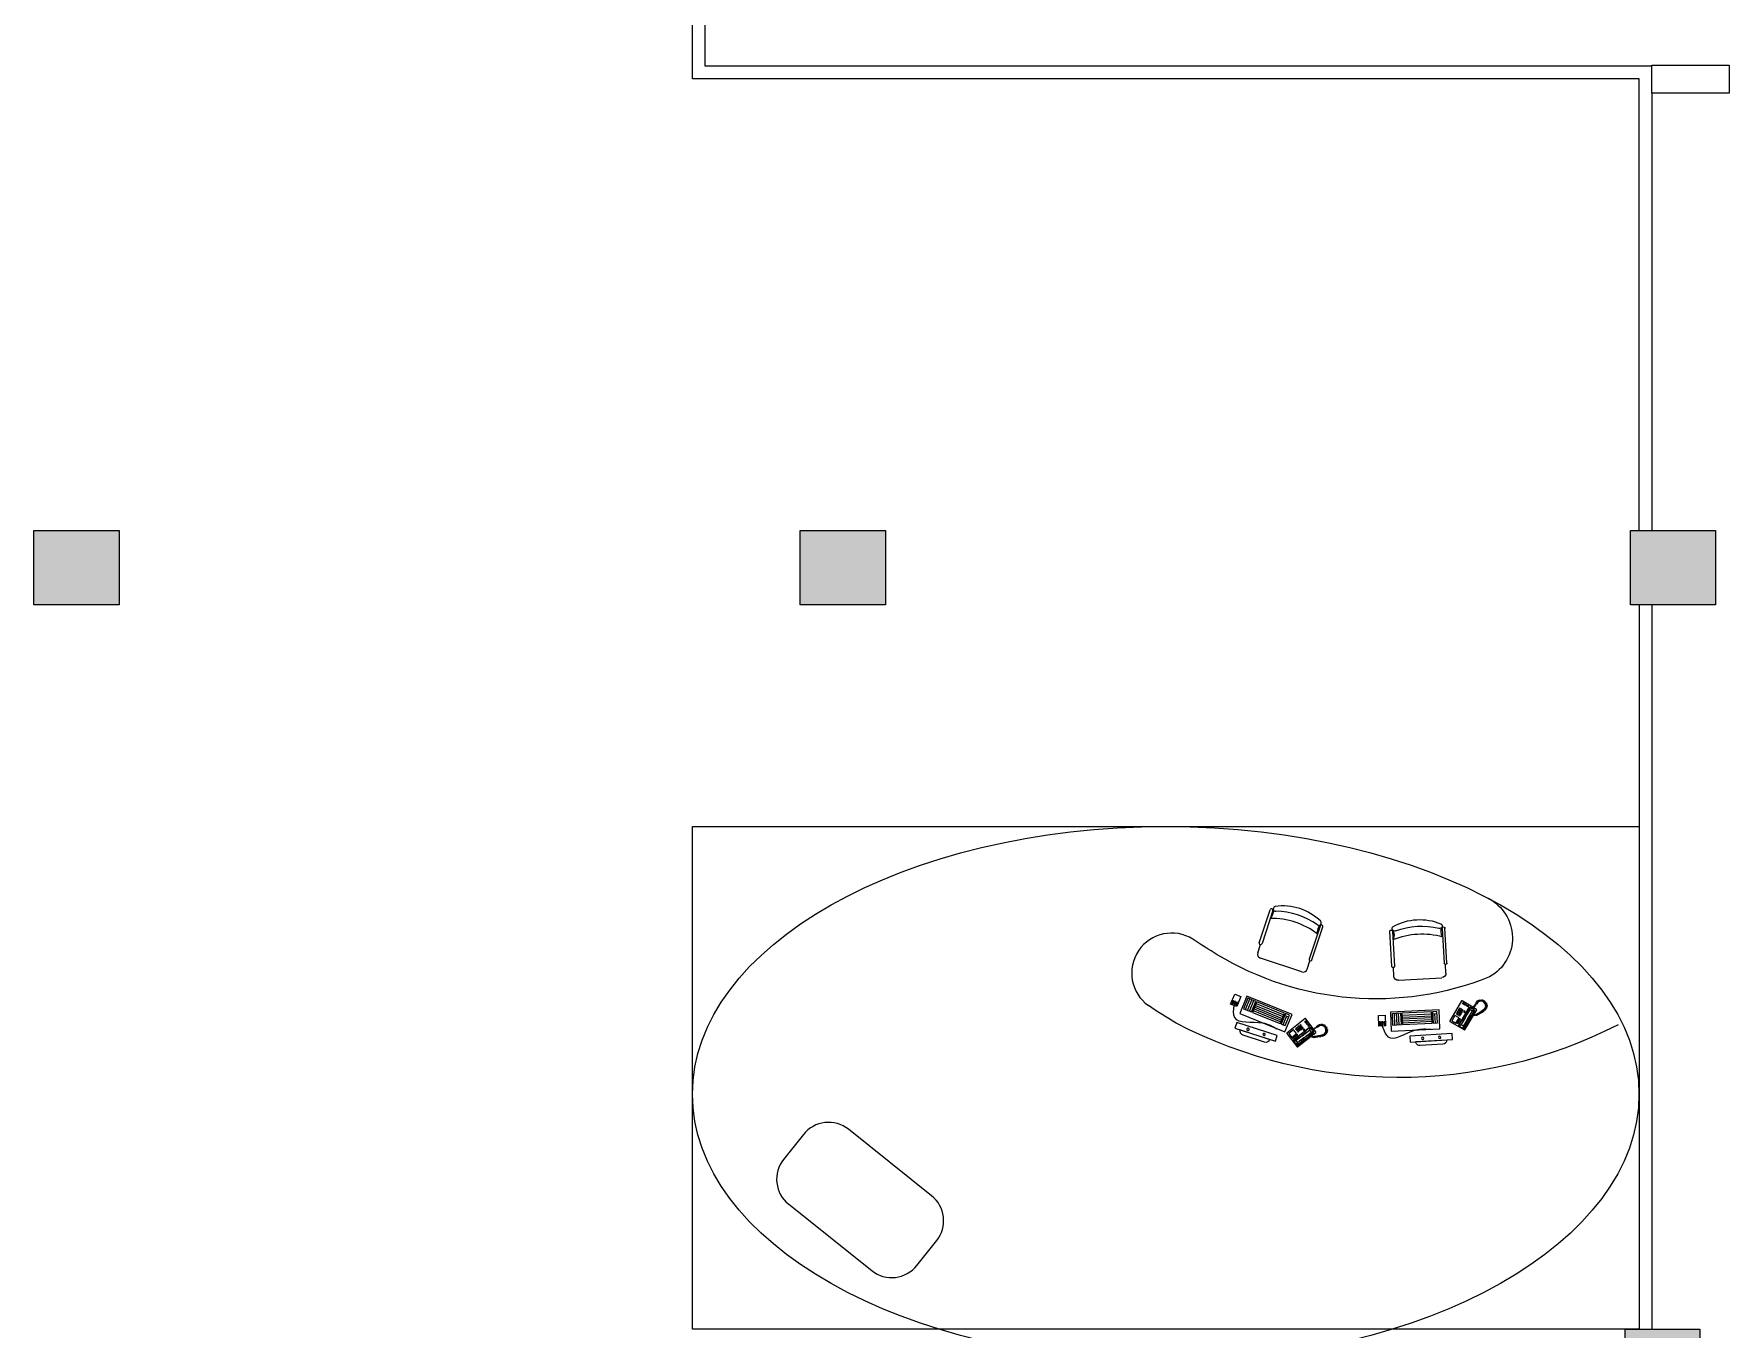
# Model space of a CAD drawing. Extents: x 392800 to 1041602, y -388882 to -94077.
# Drawn here: x 437988 to 453914, y -131061 to -118900 of the extents above; entities that cross this region are included whole.
import ezdxf

# ---------------------------------------------------------------- set-up
doc = ezdxf.new("R2010")
doc.units = 0
doc.header["$LTSCALE"] = 1000
doc.header["$MEASUREMENT"] = 0
for name, color, linetype in [('GUIHUABU包柱', 132, 'Continuous'), ('IBS－墙体', 6, 'Continuous'), ('IDS－门', 3, 'Continuous'), ('IFF-家具', 51, 'Continuous'), ('IFF-电话电脑', 3, 'Continuous'), ('PUB_HATCH', 8, 'Continuous')]:
    doc.layers.add(name, color=color, linetype=linetype)
doc.styles.get("Standard").update_dxf_attribs({"font": 'gbenor.shx', "bigfont": 'gbcbig.shx'})

# ---------------------------------------------------------------- blocks, each defined once
blk = doc.blocks.new('_FZH')
blk.add_solid([(0.5, 0.5), (0.5, -0.5), (-0.5, 0.5), (-0.5, -0.5)])
blk = doc.blocks.new('dhj')
at = {"linetype": 'ByBlock'}
for p, q in [((238528, 63473), (238525, 63470)), ((238525, 63470), (238525, 63251)), ((238687, 63473), (238528, 63473)), ((238545, 63469), (238538, 63461)), ((238538, 63461), (238538, 63270)), ((238542, 63464), (238541, 63457)), ((238541, 63457), (238541, 63415)), ((238541, 63457), (238555, 63443)), ((238541, 63415), (238544, 63407)), ((238549, 63467), (238542, 63464)), ((238544, 63407), (238549, 63399)), ((238593, 63469), (238545, 63469)), ((238587, 63467), (238549, 63467)), ((238557, 63446), (238549, 63467)), ((238549, 63399), (238550, 63388)), ((238550, 63388), (238550, 63372)), ((238555, 63443), (238557, 63446)), ((238555, 63372), (238555, 63443)), ((238557, 63446), (238579, 63446)), ((238579, 63446), (238587, 63467)), ((238580, 63443), (238579, 63446)), ((238595, 63457), (238580, 63443)), ((238580, 63372), (238580, 63443)), ((238587, 63399), (238585, 63388)), ((238585, 63388), (238585, 63372)), ((238587, 63467), (238593, 63464)), ((238591, 63407), (238587, 63399)), ((238595, 63415), (238591, 63407)), ((238599, 63461), (238593, 63469)), ((238593, 63464), (238595, 63457)), ((238595, 63457), (238595, 63415)), ((238599, 63269), (238599, 63461)), ((238628, 63459), (238628, 63400)), ((238674, 63459), (238628, 63459)), ((238628, 63400), (238674, 63400)), ((238674, 63400), (238674, 63459)), ((238690, 63470), (238687, 63473)), ((238690, 63251), (238690, 63470)), ((238459, 63222), (238461, 63232)), ((238461, 63232), (238471, 63231)), ((238465, 63240), (238469, 63246)), ((238471, 63231), (238465, 63240)), ((238476, 63231), (238465, 63201)), ((238469, 63246), (238478, 63243)), ((238473, 63252), (238477, 63258)), ((238478, 63243), (238473, 63252)), ((238486, 63250), (238476, 63231)), ((238477, 63258), (238485, 63256)), ((238479, 63263), (238483, 63270)), ((238485, 63256), (238479, 63263)), ((238483, 63270), (238491, 63266)), ((238485, 63274), (238487, 63279)), ((238491, 63266), (238485, 63274)), ((238487, 63253), (238485, 63252)), ((238485, 63252), (238486, 63250)), ((238487, 63279), (238496, 63276)), ((238494, 63266), (238487, 63253)), ((238491, 63285), (238494, 63290)), ((238496, 63276), (238491, 63285)), ((238494, 63290), (238502, 63287)), ((238504, 63283), (238494, 63266)), ((238497, 63296), (238498, 63299)), ((238502, 63287), (238497, 63296)), ((238498, 63299), (238502, 63300)), ((238502, 63300), (238508, 63301)), ((238510, 63293), (238504, 63283)), ((238509, 63296), (238506, 63296)), ((238506, 63296), (238510, 63293)), ((238508, 63301), (238512, 63307)), ((238511, 63298), (238509, 63296)), ((238515, 63301), (238511, 63298)), ((238512, 63307), (238516, 63309)), ((238519, 63304), (238515, 63301)), ((238516, 63309), (238525, 63310)), ((238525, 63305), (238519, 63304)), ((238525, 63251), (238528, 63248)), ((238528, 63248), (238562, 63248)), ((238538, 63270), (238545, 63261)), ((238541, 63315), (238544, 63323)), ((238541, 63272), (238541, 63315)), ((238541, 63272), (238555, 63286)), ((238542, 63265), (238541, 63272)), ((238549, 63262), (238542, 63265)), ((238544, 63323), (238549, 63330)), ((238545, 63261), (238564, 63261)), ((238549, 63330), (238550, 63342)), ((238557, 63283), (238549, 63262)), ((238564, 63262), (238549, 63262)), ((238550, 63342), (238550, 63372)), ((238555, 63372), (238555, 63286)), ((238555, 63286), (238557, 63283)), ((238557, 63283), (238579, 63283)), ((238557, 63229), (238561, 63244)), ((238557, 63221), (238557, 63229)), ((238561, 63244), (238564, 63254)), ((238565, 63237), (238561, 63222)), ((238564, 63254), (238565, 63267)), ((238565, 63267), (238569, 63267)), ((238569, 63253), (238565, 63237)), ((238568, 63248), (238687, 63248)), ((238569, 63267), (238569, 63253)), ((238587, 63262), (238569, 63262)), ((238569, 63261), (238591, 63261)), ((238580, 63286), (238579, 63283)), ((238579, 63283), (238587, 63262)), ((238580, 63372), (238580, 63286)), ((238595, 63272), (238580, 63286)), ((238585, 63342), (238585, 63372)), ((238587, 63330), (238585, 63342)), ((238591, 63323), (238587, 63330)), ((238587, 63262), (238593, 63265)), ((238595, 63315), (238591, 63323)), ((238591, 63261), (238599, 63269)), ((238593, 63265), (238595, 63272)), ((238595, 63272), (238595, 63315)), ((238687, 63248), (238690, 63251)), ((238452, 63197), (238453, 63205)), ((238462, 63194), (238452, 63197)), ((238453, 63205), (238462, 63205)), ((238453, 63190), (238462, 63194)), ((238455, 63183), (238453, 63190)), ((238455, 63212), (238458, 63219)), ((238462, 63205), (238455, 63212)), ((238465, 63184), (238455, 63183)), ((238457, 63175), (238465, 63184)), ((238459, 63168), (238457, 63175)), ((238458, 63219), (238468, 63219)), ((238468, 63219), (238459, 63222)), ((238469, 63171), (238459, 63168)), ((238464, 63163), (238469, 63171)), ((238468, 63159), (238464, 63163)), ((238465, 63201), (238469, 63177)), ((238477, 63163), (238468, 63159)), ((238469, 63177), (238484, 63163)), ((238474, 63154), (238477, 63163)), ((238479, 63149), (238474, 63154)), ((238486, 63158), (238479, 63149)), ((238484, 63163), (238502, 63155)), ((238485, 63148), (238486, 63158)), ((238490, 63146), (238485, 63148)), ((238497, 63152), (238490, 63146)), ((238497, 63143), (238497, 63152)), ((238504, 63142), (238497, 63143)), ((238502, 63155), (238521, 63156)), ((238507, 63152), (238504, 63142)), ((238509, 63143), (238507, 63152)), ((238515, 63143), (238509, 63143)), ((238519, 63152), (238515, 63143)), ((238523, 63143), (238519, 63152)), ((238521, 63156), (238539, 63165)), ((238530, 63145), (238523, 63143)), ((238536, 63149), (238529, 63156)), ((238529, 63156), (238530, 63145)), ((238542, 63153), (238536, 63149)), ((238539, 63165), (238551, 63181)), ((238548, 63156), (238541, 63162)), ((238541, 63162), (238542, 63153)), ((238553, 63162), (238548, 63156)), ((238558, 63169), (238549, 63171)), ((238549, 63171), (238553, 63162)), ((238551, 63209), (238557, 63213)), ((238552, 63201), (238551, 63209)), ((238551, 63181), (238552, 63201)), ((238564, 63185), (238554, 63184)), ((238554, 63184), (238563, 63177)), ((238565, 63201), (238556, 63199)), ((238556, 63199), (238565, 63193)), ((238557, 63213), (238557, 63221)), ((238563, 63177), (238558, 63169)), ((238561, 63222), (238562, 63214)), ((238562, 63214), (238561, 63212)), ((238561, 63212), (238564, 63208)), ((238564, 63208), (238565, 63201)), ((238565, 63193), (238564, 63185))]:
    blk.add_line(p, q, dxfattribs=at)
at = {"color": 252, "linetype": 'ByBlock'}
for p, q in [((238611, 63456), (238623, 63456)), ((238611, 63451), (238611, 63456)), ((238623, 63451), (238611, 63451)), ((238611, 63446), (238623, 63446)), ((238611, 63442), (238611, 63446)), ((238623, 63442), (238611, 63442)), ((238611, 63437), (238623, 63437)), ((238611, 63432), (238611, 63437)), ((238623, 63432), (238611, 63432)), ((238611, 63427), (238623, 63427)), ((238611, 63423), (238611, 63427)), ((238623, 63423), (238611, 63423)), ((238611, 63418), (238623, 63418)), ((238611, 63413), (238611, 63418)), ((238623, 63413), (238611, 63413)), ((238611, 63408), (238623, 63408)), ((238611, 63403), (238611, 63408)), ((238623, 63403), (238611, 63403)), ((238623, 63456), (238623, 63451)), ((238623, 63446), (238623, 63442)), ((238623, 63437), (238623, 63432)), ((238623, 63427), (238623, 63423)), ((238623, 63418), (238623, 63413)), ((238623, 63408), (238623, 63403)), ((238622, 63329), (238609, 63329)), ((238609, 63329), (238609, 63319)), ((238609, 63319), (238622, 63319)), ((238611, 63269), (238626, 63269)), ((238611, 63259), (238611, 63269)), ((238626, 63259), (238611, 63259)), ((238622, 63319), (238622, 63329)), ((238626, 63269), (238626, 63259)), ((238631, 63381), (238631, 63372)), ((238641, 63381), (238631, 63381)), ((238631, 63372), (238641, 63372)), ((238631, 63364), (238631, 63354)), ((238641, 63364), (238631, 63364)), ((238631, 63354), (238641, 63354)), ((238631, 63346), (238631, 63337)), ((238641, 63346), (238631, 63346)), ((238631, 63337), (238641, 63337)), ((238631, 63329), (238631, 63319)), ((238641, 63329), (238631, 63329)), ((238631, 63319), (238641, 63319)), ((238633, 63259), (238633, 63269)), ((238633, 63269), (238649, 63269)), ((238649, 63259), (238633, 63259)), ((238641, 63372), (238641, 63381)), ((238641, 63354), (238641, 63364)), ((238641, 63337), (238641, 63346)), ((238641, 63319), (238641, 63329)), ((238647, 63381), (238647, 63372)), ((238657, 63381), (238647, 63381)), ((238647, 63372), (238657, 63372)), ((238657, 63364), (238647, 63364)), ((238647, 63364), (238647, 63354)), ((238647, 63354), (238657, 63354)), ((238657, 63346), (238647, 63346)), ((238647, 63346), (238647, 63337)), ((238647, 63337), (238657, 63337)), ((238657, 63329), (238647, 63329)), ((238647, 63329), (238647, 63319)), ((238647, 63319), (238657, 63319)), ((238649, 63269), (238649, 63259)), ((238655, 63259), (238655, 63269)), ((238655, 63269), (238671, 63269)), ((238671, 63259), (238655, 63259)), ((238657, 63372), (238657, 63381)), ((238657, 63354), (238657, 63364)), ((238657, 63337), (238657, 63346)), ((238657, 63319), (238657, 63329)), ((238663, 63381), (238663, 63372)), ((238672, 63381), (238663, 63381)), ((238663, 63372), (238672, 63372)), ((238672, 63364), (238663, 63364)), ((238663, 63364), (238663, 63354)), ((238663, 63354), (238672, 63354)), ((238672, 63346), (238663, 63346)), ((238663, 63346), (238663, 63337)), ((238663, 63337), (238672, 63337)), ((238672, 63329), (238663, 63329)), ((238663, 63329), (238663, 63319)), ((238663, 63319), (238672, 63319)), ((238671, 63269), (238671, 63259)), ((238672, 63372), (238672, 63381)), ((238672, 63354), (238672, 63364)), ((238672, 63337), (238672, 63346)), ((238672, 63319), (238672, 63329))]:
    blk.add_line(p, q, dxfattribs=at)
at = {"color": 252, "width": 0.8, "flags": 9}
for tag in ['YSIZE', 'XSIZE']:
    blk.add_attdef(tag, (238639, 63341), '', height=0.5, rotation=270, dxfattribs=at)
blk = doc.blocks.new('sbjp')
at = {"linetype": 'ByBlock'}
for p, q in [((239852, 61204), (239852, 61267)), ((239852, 61267), (239953, 61267)), ((239953, 61204), (239852, 61204)), ((239953, 61267), (239953, 61204)), ((239801, 61153), (239801, 60696)), ((239979, 61153), (239801, 61153)), ((239979, 60696), (239979, 61153)), ((239801, 60696), (239979, 60696))]:
    blk.add_line(p, q, dxfattribs=at)
at = {"color": 252, "linetype": 'ByBlock'}
for p, q in [((239862, 61260), (239862, 61250)), ((239892, 61260), (239862, 61260)), ((239862, 61250), (239892, 61250)), ((239862, 61240), (239862, 61229)), ((239892, 61240), (239862, 61240)), ((239862, 61229), (239892, 61229)), ((239892, 61219), (239862, 61219)), ((239862, 61219), (239862, 61209)), ((239862, 61209), (239892, 61209)), ((239892, 61250), (239892, 61260)), ((239892, 61229), (239892, 61240)), ((239892, 61209), (239892, 61219)), ((239964, 61138), (239857, 61138)), ((239857, 61138), (239857, 61056)), ((239857, 61117), (239964, 61117)), ((239857, 61097), (239964, 61097)), ((239857, 61077), (239964, 61077)), ((239857, 61056), (239964, 61056)), ((239964, 61046), (239857, 61046)), ((239857, 61046), (239857, 60767)), ((239875, 61046), (239875, 60767)), ((239892, 61046), (239892, 60767)), ((239910, 61046), (239910, 60767)), ((239928, 61046), (239928, 60767)), ((239946, 61046), (239946, 60767)), ((239964, 61056), (239964, 61138)), ((239964, 60767), (239964, 61046)), ((239857, 60767), (239964, 60767)), ((239964, 60757), (239857, 60757)), ((239857, 60757), (239857, 60716)), ((239857, 60736), (239943, 60736)), ((239857, 60716), (239964, 60716)), ((239943, 60716), (239943, 60757)), ((239964, 60716), (239964, 60757))]:
    blk.add_line(p, q, dxfattribs=at)
at = {"linetype": 'ByBlock'}
blk.add_spline([(239852, 61236), (239749, 61187), (239801, 60924), (239801, 60778)], degree=3, dxfattribs=at)
blk = doc.blocks.new('COM-1')
for p, q in [((-146, 55), (146, 55)), ((106, 95), (-106, 95))]:
    blk.add_line(p, q)
blk.add_lwpolyline([(-200, 55), (200, 55), (200, 0), (-200, 0)], close=True)
for centre, start_param, end_param in [((-106, 55), 4.73687, 6.307667), ((106, 55), 3.166074, 4.73687)]:
    blk.add_ellipse(centre, major_axis=(-40, 1), ratio=0.999999, start_param=start_param, end_param=end_param)
at = {"color": 252}
for centre in [(-79, 28), (79, 28)]:
    blk.add_ellipse(centre, major_axis=(-11, -0.3), ratio=0.999999, dxfattribs=at)
blk = doc.blocks.new('A$C68716B1F')
for p, q in [((473, 567), (565, 254)), ((591, 262), (499, 575)), ((92, 116), (0, 429)), ((26, 436), (118, 123)), ((603, 167), (580, 245)), ((133, 29), (110, 107)), ((183, 2), (576, 117))]:
    blk.add_line(p, q)
at = {"extrusion": (0, 0, -1)}
for centre, major_axis, start_param, end_param in [((38, 465), (16.1, 16.1), 1.699662, 4.655351), ((366, 103), (491, 144), 4.257523, 5.167537), ((459, -211), (676, 198), 4.375587, 5.048176), ((438, -142), (676, 199), 4.417863, 5.007202), ((447, 585), (16.1, 16.1), -0.514787, 2.440902), ((564, 560), (68.2, 68.2), 3.151679, 4.148551), ((486, 571), (-9.55, 9.55), 5.212265, 8.354799), ((13, 432), (-11.9, 6.4), -0.782467, 2.360067), ((-46, 381), (68.2, 68.2), -0.007224, 0.989648), ((578, 258), (9.55, 9.55), 0.498934, 3.641469), ((564, 156), (28.6, 28.6), 0.499562, 2.070358), ((105, 119), (9.55, 9.55), 0.499876, 3.642411), ((172, 40), (28.6, 28.6), 2.070358, 3.641154)]:
    blk.add_ellipse(centre, major_axis=major_axis, ratio=1, start_param=start_param, end_param=end_param, dxfattribs=at)

msp = doc.modelspace()

# ---------------------------------------------------------------- linework, layer by layer
at = {"layer": 'GUIHUABU包柱', "color": 0}
msp.add_line((453187.8, -130360.7), (453187.8, -131060.8), dxfattribs=at)
at = {"layer": 'IBS－墙体'}
for p, q in [((444175.7, -119322.5), (444175.7, -106410.4)), ((444295.7, -119202.5), (444295.7, -106410.4)), ((453187.8, -119202.5), (444295.7, -119202.5)), ((453067.8, -119322.5), (444175.7, -119322.5)), ((453067.8, -123560.8), (453067.8, -119322.5)), ((453187.8, -119454.4), (453187.8, -123560.8)), ((453067.8, -124260.8), (453067.8, -131060.8)), ((453187.8, -124260.8), (453187.8, -131060.8))]:
    msp.add_line(p, q, dxfattribs=at)
for points in [[(453187.8, -119192), (453914.2, -119192), (453914.2, -119454.4), (453187.8, -119454.4)], [(437987.8, -123560.8), (438787.8, -123560.8), (438787.8, -124260.8), (437987.8, -124260.8)], [(445187.8, -123560.8), (445987.8, -123560.8), (445987.8, -124260.8), (445187.8, -124260.8)], [(452987.8, -123560.8), (453787.8, -123560.8), (453787.8, -124260.8), (452987.8, -124260.8)], [(452937.8, -131060.8), (453637.8, -131060.8), (453637.8, -131760.8), (452937.8, -131760.8)]]:
    msp.add_lwpolyline(points, close=True, dxfattribs=at)
at = {"layer": 'IDS－门'}
msp.add_lwpolyline([(444175.7, -126341.7), (453067.8, -126341.7), (453067.8, -131060.8), (444175.7, -131060.8)], close=True, dxfattribs=at)
msp.add_ellipse((448621.7, -128855.5), major_axis=(-4446, 0), ratio=0.5653927, dxfattribs=at)
at = {"layer": 'IFF-家具'}
msp.add_lwpolyline([(451649.4, -127014.6, -0.6010291), (451664.1, -127753.5)], format="xyb", dxfattribs=at)
at = {"layer": 'IFF-家具', "elevation": -1.3}
for points in [[(451664.1, -127753.5, -0.2358647), (449105.8, -127545.3, -0.0142108), (448876.9, -127400.6)], [(452871, -128204.5, -0.2420058), (448720.4, -128188.7, -0.0140546), (448458.4, -128023)]]:
    msp.add_lwpolyline(points, format="xyb", dxfattribs=at)
at = {"layer": 'IFF-家具'}
msp.add_lwpolyline([(445078.9, -129888.9), (445860.9, -130512.2, 0.4142136), (446282.5, -130464.6), (446469.5, -130230, 0.4142136), (446421.9, -129808.5), (445639.9, -129185.1, 0.4142136), (445218.4, -129232.7), (445031.4, -129467.3, 0.4142136)], format="xyb", close=True, dxfattribs=at)
msp.add_arc((448676.6, -127717.8, -1.3), 375.2, 57.72239, 234.4457, dxfattribs=at)

# ---------------------------------------------------------------- block references
at = {"layer": 'IFF-家具', "xscale": -1, "rotation": 358.1809621545856}
msp.add_blockref('A$C68716B1F', (450082.9, -127713.4, -0.6), dxfattribs=at)
at = {"layer": 'IFF-家具', "rotation": 346.9341654188545}
msp.add_blockref('A$C68716B1F', (450628.8, -127745.1, -0.6), dxfattribs=at)
at = {"layer": 'IFF-电话电脑'}
for p, rotation in [((689073.7, -194950.5, -1.3), 149.4213757027106), ((647282.7, -276555.7, -1.3), 128.2147931601795)]:
    msp.add_blockref('dhj', p, dxfattribs=dict(at, rotation=rotation))
at = {"layer": 'IFF-电话电脑', "extrusion": (0, 0, -1), "xscale": -1, "zscale": -1}
for p, rotation in [((-415572, -373263, 1.3), 292.1435649631352), ((-522896.4, -364985.9, 0.6), 267.3546458344329)]:
    msp.add_blockref('sbjp', p, dxfattribs=dict(at, rotation=rotation))
at = {"layer": 'IFF-电话电脑', "xscale": -1}
for p, rotation in [((449478.5, -128244, -1.3), 162.3410213543427), ((451113.1, -128298, -0.6), 183.5476038968732)]:
    msp.add_blockref('COM-1', p, dxfattribs=dict(at, rotation=rotation))
at = {"layer": 'PUB_HATCH', "yscale": 700, "zscale": 500}
for p, xscale in [((438387.8, -123910.8), 800), ((445587.8, -123910.8), 800), ((453387.8, -123910.8), 800), ((453287.8, -131410.8), 700)]:
    msp.add_blockref('_FZH', p, dxfattribs=dict(at, xscale=xscale))

doc.saveas('drawing.dxf')
